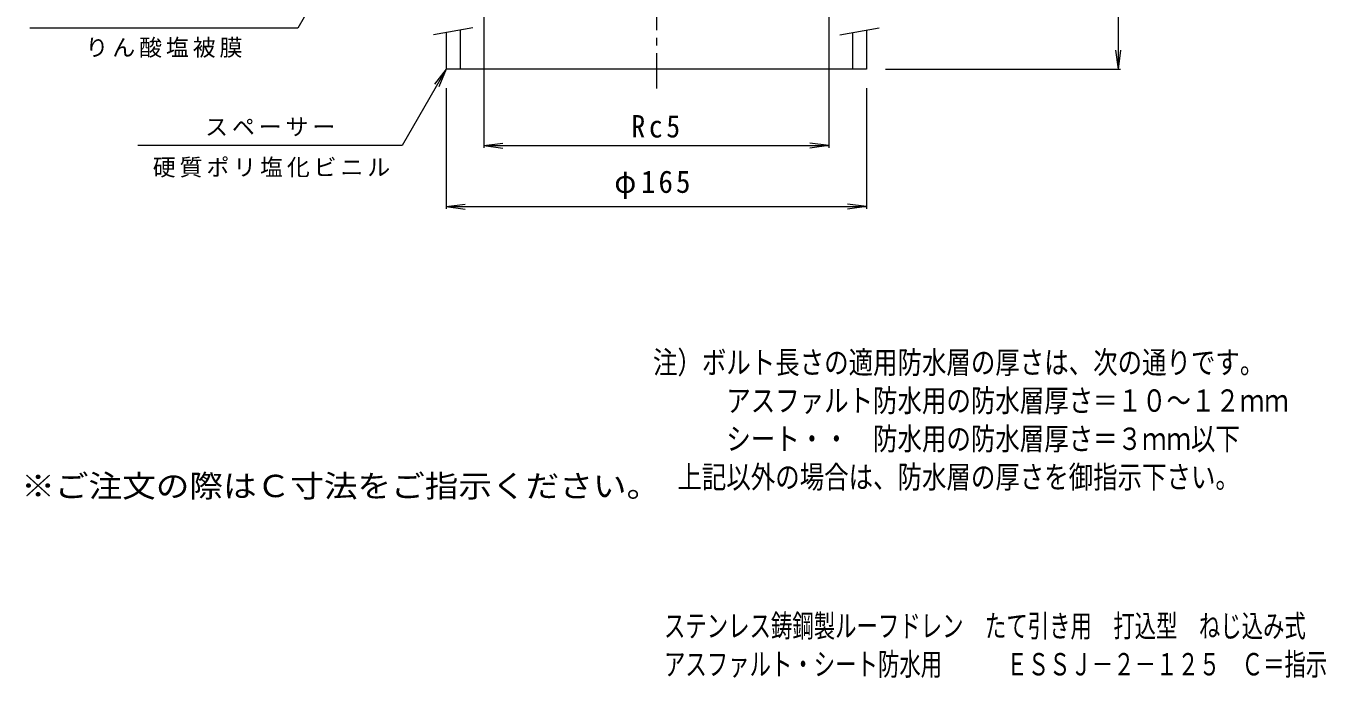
# Model space of a CAD drawing. Units: millimetres, scale not verified. Extents: x -292 to 225, y -346 to 395.
# Drawn here: x -286 to 225, y -346 to -90 of the extents above; entities that cross this region are included whole.
import ezdxf
from ezdxf.enums import TextEntityAlignment as Align

# ---------------------------------------------------------------- set-up
doc = ezdxf.new("R2010")
doc.units = ezdxf.units.MM
doc.header["$LTSCALE"] = 3
doc.linetypes.add('CHAIN1', pattern=[8, 5, -1, 1, -1])
for name, color, linetype, lineweight in [('0-0_通り芯', 3, 'Continuous', 9), ('0-3_建具', 4, 'Continuous', 9), ('0-4_その他', 7, 'Continuous', 9), ('0-5_寸法', 7, 'Continuous', 9)]:
    doc.layers.add(name, color=color, linetype=linetype, lineweight=lineweight)
doc.layers.add('F-4_F-4ﾚｲﾔ', color=2, linetype='Continuous')
doc.layers.add('F-5_F-5ﾚｲﾔ', color=6, linetype='Continuous')
doc.styles.add('ＭＳ ゴシック', font='')
doc.styles.get('ＭＳ ゴシック').set_extended_font_data('MS Gothic')

msp = doc.modelspace()

# ---------------------------------------------------------------- linework, layer by layer
at = {"layer": '0-0_通り芯', "linetype": 'CHAIN1'}
msp.add_line((-38.226, 67.283), (-38.226, -114.621), dxfattribs=at)
at = {"layer": '0-3_建具', "color": 7}
for p, q in [((-125.726, -93.418), (-110.226, -90.684)), ((33.774, -93.594), (49.274, -90.861))]:
    msp.add_line(p, q, dxfattribs=at)
at = {"layer": '0-3_建具'}
for p, q in [((-115.226, -91.566), (-115.226, -107.046)), ((44.274, -91.742), (44.274, -107.046)), ((-120.726, -92.536), (-120.726, -107.046)), ((38.774, -92.712), (38.774, -107.046)), ((44.274, -107.046), (-120.726, -107.046))]:
    msp.add_line(p, q, dxfattribs=at)
at = {"layer": '0-4_その他'}
for p, q in [((143.163, -107.046), (143.163, -7.046)), ((-105.916, -73.068), (-105.916, -137.946)), ((29.464, -73.068), (29.464, -137.946)), ((143.163, -107.046), (142.184, -99.61)), ((143.163, -107.046), (144.142, -99.61)), ((51.774, -107.046), (144.063, -107.046)), ((-120.726, -114.546), (-120.726, -161.946)), ((44.274, -114.546), (44.274, -161.946)), ((-105.916, -137.046), (-98.48, -136.067)), ((-105.916, -137.046), (29.464, -137.046)), ((-105.916, -137.046), (-98.48, -138.025)), ((29.464, -137.046), (22.028, -136.067)), ((29.464, -137.046), (22.028, -138.025)), ((-120.726, -161.046), (-113.29, -160.067)), ((-120.726, -161.046), (44.274, -161.046)), ((-120.726, -161.046), (-113.29, -162.025)), ((44.274, -161.046), (36.838, -160.067)), ((44.274, -161.046), (36.838, -162.025))]:
    msp.add_line(p, q, dxfattribs=at)
at = {"layer": '0-5_寸法'}
for p, q in [((-158.202, -54.902), (-178.987, -90.902)), ((-178.987, -90.902), (-284.233, -90.902)), ((-120.726, -107.046), (-138.047, -137.046)), ((-120.726, -107.046), (-125.292, -112.996)), ((-120.726, -107.046), (-123.596, -113.975)), ((-138.047, -137.046), (-241.737, -137.046))]:
    msp.add_line(p, q, dxfattribs=at)

# ---------------------------------------------------------------- texts
at = {"layer": '0-4_その他', "color": 2, "char_height": 8.798, "attachment_point": 7, "style": 'ＭＳ ゴシック'}
for s, insert in [('\\T1.27;\\W0.9;Rc5', (-47.976, -134.046)), ('\\T1.21;\\W0.95;φ165', (-54.726, -158.046))]:
    msp.add_mtext(s, dxfattribs=dict(at, insert=insert))
at = {"layer": '0-5_寸法', "char_height": 6.598, "attachment_point": 7, "style": 'ＭＳ ゴシック'}
for s, insert in [('\\T1.17;りん酸塩被膜', (-262.36, -102.601)), ('\\T1.17;スペーサー', (-215.392, -133.441)), ('\\T1.17;硬質ポリ塩化ビニル', (-235.938, -149.629))]:
    msp.add_mtext(s, dxfattribs=dict(at, insert=insert))
at = {"layer": 'F-4_F-4ﾚｲﾔ', "style": 'ＭＳ ゴシック', "width": 0.7}
for s, p in [('ステンレス鋳鋼製ルーフドレン\u3000たて引き用\u3000打込型\u3000ねじ込み式', (-35.233, -332.747)), ('アスファルト・シート防水用\u3000\u3000\u3000ＥＳＳＪ－２－１２５\u3000Ｃ＝指示', (-35.233, -347.79))]:
    msp.add_text(s, height=8.798, dxfattribs=at).set_placement(p, align=Align.BOTTOM_LEFT)
at = {"layer": 'F-5_F-5ﾚｲﾔ', "style": 'ＭＳ ゴシック', "width": 0.8}
for s, p in [('注）ボルト長さの適用防水層の厚さは、次の通りです。', (-39.543, -229.26)), ('\u3000\u3000\u3000アスファルト防水用の防水層厚さ＝１０～１２ｍｍ', (-39.543, -244.261)), ('シート・・', (-10.743, -259.26)), ('防水用の防水層厚さ＝３ｍｍ以下', (46.857, -259.26)), ('\u3000上記以外の場合は、防水層の厚さを御指示下さい。', (-39.543, -274.261))]:
    msp.add_text(s, height=8.798, dxfattribs=at).set_placement(p, align=Align.BOTTOM_LEFT)
at = {"layer": 'F-5_F-5ﾚｲﾔ', "color": 2, "style": 'ＭＳ ゴシック', "width": 1.1}
msp.add_text('※ご注文の際はＣ寸法をご指示ください。', height=8.798, dxfattribs=at).set_placement((-287.549, -277.791), align=Align.BOTTOM_LEFT)

doc.saveas('drawing.dxf')
